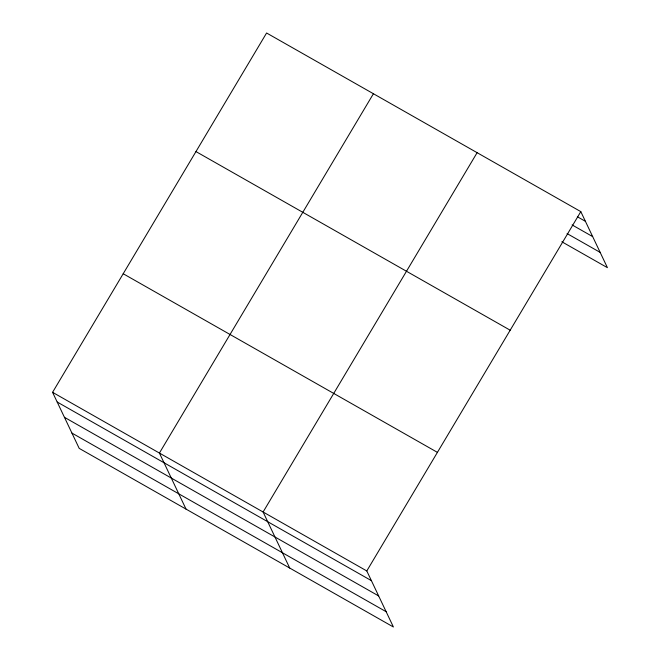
<?xml version="1.0" encoding="UTF-8"?>
<svg xmlns="http://www.w3.org/2000/svg" width="660" height="660" viewBox="0 0 660 660"><rect width="100%" height="100%" fill="white"/><g stroke="black" fill="none" stroke-linecap="round" stroke-linejoin="round"><path stroke-width="0.99" d="M52.577 392.32L366.795 570.949L393.409 627L79.192 448.371L52.577 392.32L266.59 33L580.808 211.629L607.423 267.679L561.833 241.766M373.42 93.736L159.415 453.057L186.029 509.108M477.114 152.683L263.101 512.003L289.715 568.054M366.795 570.949L580.808 211.629M577.36 216.744L585.412 221.323M572.113 224.928L592.672 236.618M567.08 233.582L600.154 252.384M195.962 151.577L510.18 330.206M123.206 273.743L437.415 452.372M57.181 402.014L371.399 580.643M64.449 417.31L378.659 595.939M71.932 433.076L386.149 611.705"/></g></svg>
